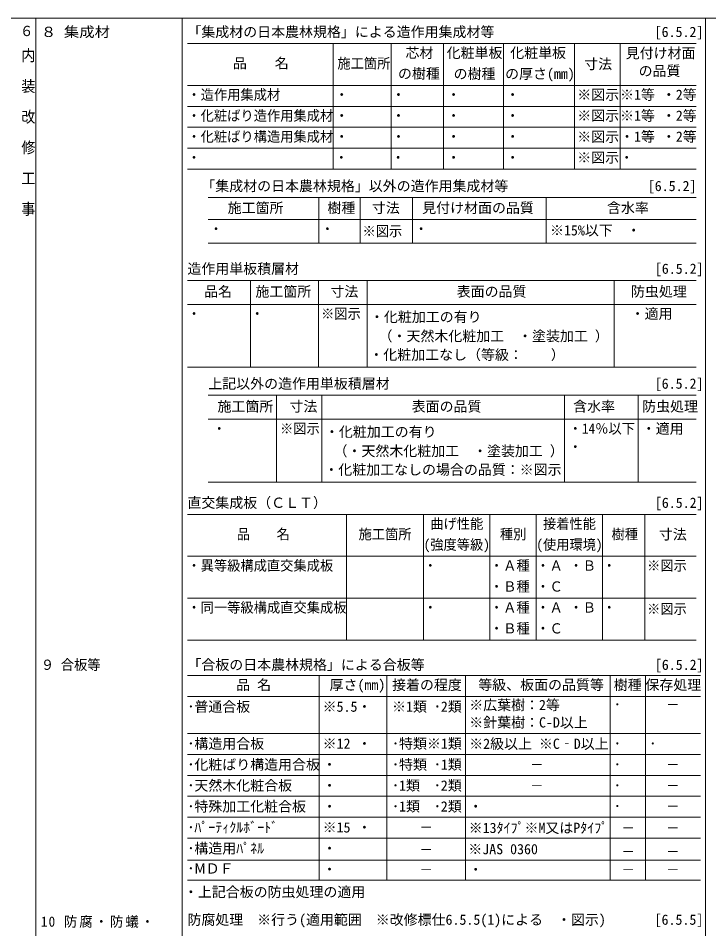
# Model space of a CAD drawing. Units: millimetres on the paper. Extents: x -396 to 397, y -283 to 596.
# Drawn here: x 1.4 to 199.4, y 25.6 to 286.5 of the extents above; entities that cross this region are included whole.
import ezdxf
from ezdxf.enums import TextEntityAlignment as Align

# ---------------------------------------------------------------- set-up
doc = ezdxf.new("R2010")
doc.units = ezdxf.units.MM
for name, color, linetype, lineweight in [('0-0', 4, 'Continuous', 9), ('0-1_文字', 7, 'Continuous', 9), ('E-0', 5, 'Continuous', 9)]:
    doc.layers.add(name, color=color, linetype=linetype, lineweight=lineweight)
doc.styles.add('@ＭＳ ゴシック', font='')
doc.styles.add('ＭＳ ゴシック', font='')
doc.styles.get('@ＭＳ ゴシック').set_extended_font_data('@MS Gothic')
doc.styles.get('ＭＳ ゴシック').set_extended_font_data('MS Gothic')

msp = doc.modelspace()

# ---------------------------------------------------------------- linework, layer by layer
at = {"layer": '0-0'}
for p, q in [((6.456, 286.452), (6.456, -261.048)), ((48.456, 286.452), (48.456, -261.048)), ((49.956, 279.193), (195.791, 279.193)), ((91.756, 279.193), (91.756, 243.193)), ((108.413, 279.193), (108.413, 243.193)), ((123.423, 279.193), (123.423, 243.193)), ((140.568, 279.193), (140.568, 243.193)), ((160.913, 279.193), (160.913, 243.193)), ((173.991, 279.193), (173.991, 243.193)), ((173.991, 279.193), (173.991, 243.193)), ((49.956, 267.193), (195.791, 267.193)), ((49.956, 261.193), (195.791, 261.193)), ((49.956, 255.193), (195.791, 255.193)), ((49.956, 249.193), (195.791, 249.193)), ((49.956, 243.193), (195.791, 243.193)), ((55.892, 235.044), (195.791, 235.044)), ((87.611, 235.044), (87.611, 221.986)), ((99.456, 235.044), (99.456, 221.986)), ((114.456, 235.044), (114.456, 221.986)), ((152.804, 235.044), (152.804, 221.986)), ((55.892, 228.75), (195.791, 228.75)), ((55.892, 221.986), (195.791, 221.986)), ((49.956, 211.342), (195.791, 211.342)), ((68.022, 211.342), (68.022, 186.456)), ((87.575, 211.342), (87.575, 186.456)), ((101.518, 211.342), (101.518, 186.456)), ((172.343, 211.342), (172.343, 186.456)), ((49.956, 204.456), (195.791, 204.456)), ((49.956, 186.456), (195.791, 186.456)), ((55.892, 178.419), (195.791, 178.419)), ((75.478, 178.419), (75.478, 153.533)), ((88.46, 178.419), (88.46, 153.533)), ((158.023, 178.419), (158.023, 153.533)), ((179.182, 178.419), (179.182, 153.533)), ((55.892, 171.533), (195.791, 171.533)), ((55.892, 153.533), (195.791, 153.533)), ((49.956, 144.293), (195.791, 144.293)), ((95.556, 144.293), (95.556, 108.293)), ((117.691, 144.293), (117.691, 108.293)), ((136.691, 144.293), (136.691, 108.293)), ((149.991, 144.293), (149.991, 108.293)), ((168.991, 144.293), (168.991, 108.293)), ((181.112, 144.293), (181.112, 108.293)), ((49.956, 132.293), (195.791, 132.293)), ((49.956, 120.293), (195.791, 120.293)), ((49.956, 108.293), (195.791, 108.293)), ((49.956, 98.112), (197.068, 98.112)), ((87.756, 98.112), (87.756, 39.521)), ((107.148, 98.112), (107.148, 39.521)), ((129.645, 98.112), (129.645, 39.521)), ((171.209, 98.112), (171.209, 39.521)), ((181.268, 98.112), (181.268, 68.112)), ((49.956, 92.112), (197.068, 92.112)), ((87.756, 92.112), (87.756, 68.112)), ((181.268, 92.112), (181.268, 39.521)), ((49.956, 81.521), (197.068, 81.521)), ((49.956, 81.521), (197.068, 81.521)), ((49.956, 75.521), (197.068, 75.521)), ((49.956, 69.521), (197.068, 69.521)), ((49.956, 63.521), (197.068, 63.521)), ((49.956, 57.521), (197.068, 57.521)), ((49.956, 51.521), (197.068, 51.521)), ((49.956, 45.188), (197.068, 45.188)), ((49.956, 39.521), (197.068, 39.521))]:
    msp.add_line(p, q, dxfattribs=at)
at = {"layer": 'E-0', "color": 7}
msp.add_line((198.456, 286.452), (198.456, -261.048), dxfattribs=at)
msp.add_lwpolyline([(-395.544, 286.452), (396.456, 286.452), (396.456, -283.464)], dxfattribs=at)

# ---------------------------------------------------------------- texts
at = {"layer": '0-0', "color": 7, "style": 'ＭＳ ゴシック'}
msp.add_text('・上記合板の防虫処理の適用', height=2.933, dxfattribs=at).set_placement((48.951, 33.782), align=Align.BOTTOM_LEFT)
at = {"layer": '0-1_文字', "style": 'ＭＳ ゴシック'}
for s, width, p in [('８ 集成材', 1.1, (7.956, 280.193)), ('６', 0.95, (1.956, 280.452)), ('施工箇所', 0.95, (92.952, 271.165)), ('・造作用集成材', 0.95, (49.956, 262.193)), ('・化粧ばり造作用集成材', 0.95, (49.956, 256.193)), ('・化粧ばり構造用集成材', 0.95, (49.956, 250.193)), ('・\u3000', 0.95, (49.956, 244.193)), ('・', 0.95, (92.196, 244.193)), ('・', 0.95, (108.471, 244.193)), ('・', 0.95, (173.991, 244.193)), ('※図示', 0.95, (100.156, 223.132)), ('・\u3000', 0.95, (56.267, 223.75)), ('・\u3000', 0.95, (88.196, 223.75)), ('・\u3000', 0.95, (115.055, 223.75)), ('※図示', 0.95, (88.275, 199.456)), ('・\u3000', 0.95, (49.956, 199.456)), ('・\u3000', 0.95, (68.064, 199.456)), ('※図示', 0.95, (76.523, 166.533)), ('・14％以下', 0.95, (159.265, 166.533)), ('・\u3000', 0.95, (57.185, 166.533)), ('・', 0.95, (159.265, 161.319)), ('曲げ性能', 0.95, (119.591, 139.293)), ('接着性能', 0.95, (151.891, 139.293)), ('品\u3000\u3000名', 0.95, (64.106, 136.293)), ('施工箇所', 0.95, (99.024, 136.293)), ('種別', 0.95, (139.541, 136.293)), ('樹種', 0.95, (171.552, 136.293)), ('(強度等級)', 0.95, (117.691, 133.293)), ('(使用環境)', 0.95, (149.991, 133.293)), ('・異等級構成直交集成板', 0.95, (49.956, 127.293)), ('・Ａ種 ', 0.95, (136.691, 127.293)), ('・Ａ ・Ｂ', 0.95, (149.991, 127.293)), ('※図示', 0.95, (181.752, 127.293)), ('・\u3000', 0.95, (117.691, 127.293)), ('・\u3000', 0.95, (168.991, 127.293)), ('・Ｂ種', 0.95, (136.691, 121.293)), ('・Ｃ', 0.95, (149.991, 121.293)), ('・同一等級構成直交集成板', 0.95, (49.956, 115.293)), ('・\u3000', 0.95, (117.691, 115.293)), ('・Ａ種', 0.95, (136.691, 115.293)), ('・Ａ ・Ｂ', 0.95, (149.991, 115.293)), ('・\u3000', 0.95, (168.991, 115.293)), ('※図示', 0.95, (181.752, 114.871)), ('・Ｂ種', 0.95, (136.691, 109.293)), ('・Ｃ', 0.95, (149.991, 109.293)), ('９ 合板等', 0.95, (7.956, 98.874)), ('･', 0.95, (172.274, 87.476)), ('－', 0.95, (187.212, 87.476)), ('･', 0.95, (172.274, 76.282)), ('･', 0.95, (182.44, 76.282)), ('－', 0.95, (148.213, 70.282)), ('･', 0.95, (172.274, 70.282)), ('－', 0.95, (187.212, 70.282)), ('－', 0.95, (148.213, 64.19)), ('･', 0.95, (172.274, 64.282)), ('－', 0.95, (187.212, 64.282)), ('･', 0.95, (172.274, 58.353)), ('－', 0.95, (187.212, 58.353)), ('－', 0.95, (116.543, 52.282)), ('－', 0.95, (174.419, 52.143)), ('－', 0.95, (187.212, 52.143)), ('－', 0.95, (116.543, 45.933)), ('－', 0.95, (174.419, 45.312)), ('－', 0.95, (187.212, 45.312)), ('－', 0.95, (116.543, 40.22)), ('－', 0.95, (174.419, 40.22)), ('－', 0.95, (187.212, 40.22))]:
    msp.add_text(s, height=2.933, dxfattribs=dict(at, width=width)).set_placement(p, align=Align.BOTTOM_LEFT)
for s, p in [('「集成材の日本農林規格」による造作用集成材等  \u3000\u3000\u3000\u3000\u3000\u3000         [6.5.2]', (49.956, 280.193)), ('芯材', (112.471, 274.193)), ('化粧単板', (124.271, 274.193)), ('化粧単板', (142.515, 274.193)), ('見付け材面', (175.618, 274.114)), ('品\u3000\u3000名', (63.006, 271.207)), ('寸法', (163.725, 270.987)), ('の樹種', (110.315, 268.252)), ('の樹種', (126.271, 268.193)), ('の厚さ(mm)', (141.044, 268.193)), ('の品質', (179.325, 269.017)), ('※図示', (161.725, 262.193)), ('※1等 ・2等', (173.991, 262.193)), ('・\u3000', (92.196, 262.193)), ('・\u3000', (108.471, 262.193)), ('・\u3000', (124.271, 262.193)), ('・\u3000', (141.197, 262.193)), ('・\u3000', (92.196, 256.193)), ('・\u3000', (108.471, 256.193)), ('・\u3000', (124.271, 256.193)), ('・\u3000', (141.197, 256.193)), ('※図示', (161.725, 256.194)), ('※1等 ・2等', (173.991, 256.193)), ('※図示', (161.725, 250.138)), ('・1等 ・2等', (173.991, 250.193)), ('・\u3000', (92.196, 250.193)), ('・\u3000', (108.471, 250.193)), ('・\u3000', (124.271, 250.193)), ('・\u3000', (141.197, 250.193)), ('※図示', (161.725, 244.194)), ('・\u3000', (124.271, 244.193)), ('・\u3000', (141.197, 244.193)), ('  「集成材の日本農林規格」以外の造作用集成材等 \u3000\u3000\u3000\u3000\u3000 \u3000\u3000 \u3000 [6.5.2]', (49.956, 236.044)), ('施工箇所', (61.505, 229.775)), ('樹種', (90.09, 229.775)), ('寸法', (102.847, 229.775)), ('見付け材面の品質', (117.28, 229.775)), ('含水率', (170.256, 229.775)), ('※15%以下\u3000・\u3000', (153.913, 223.345)), ('造作用単板積層材\u3000\u3000\u3000\u3000\u3000\u3000\u3000\u3000\u3000\u3000\u3000\u3000\u3000\u3000\u3000\u3000\u3000\u3000\u3000\u3000\u3000\u3000\u3000\u3000\u3000 [6.5.2]', (49.956, 212.342)), ('品名', (54.732, 205.806)), ('施工箇所', (69.458, 205.806)), ('寸法', (90.966, 205.806)), ('表面の品質', (127.166, 205.806)), ('防虫処理', (177.142, 205.806)), ('  ・適用', (173.042, 199.456)), ('・化粧加工の有り', (102.293, 198.539)), ('（・天然木化粧加工\u3000・塗装加工 ）', (104.757, 193.034)), ('・化粧加工なし（等級：\u3000\u3000）', (102.126, 187.696)), ('   上記以外の造作用単板積層材 \u3000\u3000\u3000\u3000\u3000\u3000\u3000\u3000\u3000\u3000\u3000\u3000\u3000 \u3000\u3000 \u3000\u3000 [6.5.2]', (49.956, 179.419)), ('施工箇所', (58.579, 172.883)), ('寸法', (79.214, 172.883)), ('表面の品質', (114.261, 172.883)), ('含水率', (160.541, 172.883)), ('防虫処理', (180.337, 172.883)), ('・化粧加工の有り', (89.388, 165.616)), ('  ・適用', (176.237, 166.533)), ('（・天然木化粧加工\u3000・塗装加工 ）', (91.853, 160.111)), ('・化粧加工なしの場合の品質：※図示\u3000', (89.221, 154.773)), ('直交集成板（ＣＬＴ）\u3000\u3000\u3000\u3000\u3000\u3000\u3000\u3000\u3000\u3000\u3000\u3000\u3000\u3000\u3000\u3000\u3000\u3000\u3000\u3000\u3000\u3000\u3000 [6.5.2]', (49.956, 145.293)), ('寸法', (185.131, 136.23)), ('「合板の日本農林規格」による合板等\u3000\u3000\u3000\u3000\u3000\u3000\u3000\u3000\u3000\u3000\u3000\u3000\u3000\u3000\u3000\u3000 [6.5.2]', (49.956, 98.874)), ('品 名', (63.956, 93.112)), ('厚さ(㎜)', (90.714, 93.112)), ('接着の程度', (108.62, 93.112)), ('等級、板面の品質等', (133.347, 93.128)), ('樹種', (172.178, 93.112)), ('保存処理', (181.268, 93.112)), ('※広葉樹：2等', (130.758, 87.351)), ('･普通合板', (49.956, 86.874)), ('※5.5・\u3000 ', (88.72, 86.874)), ('※1類 ･2類', (108.62, 86.874)), ('※針葉樹：C-D以上', (130.758, 82.35)), ('･構造用合板', (49.956, 76.282)), ('※12 ・\u3000\u3000', (88.72, 76.282)), ('･特類※1類', (108.62, 76.282)), (' ※2級以上 ※C‐D以上', (128.751, 76.237)), ('･化粧ばり構造用合板', (49.956, 70.282)), ('・\u3000', (88.707, 70.282)), ('･特類 ･1類', (108.62, 70.282)), ('･天然木化粧合板', (49.956, 64.282)), ('･1類  ･2類', (108.62, 64.282)), ('・\u3000', (88.707, 64.282)), ('･特殊加工化粧合板', (49.956, 58.282)), ('・\u3000 ', (88.72, 58.282)), ('･1類  ･2類', (108.62, 58.282)), ('・\u3000 ', (130.6, 58.282)), ('･ﾊﾟｰﾃｨｸﾙﾎﾞｰﾄﾞ', (49.956, 52.282)), ('※15 ・\u3000', (88.72, 52.282)), ('※13ﾀｲﾌﾟ※M又はPﾀｲﾌﾟ', (130.6, 52.143)), ('･構造用ﾊﾟﾈﾙ', (49.956, 46.282)), ('※JAS 0360', (130.49, 46.057)), ('・\u3000', (88.707, 46.282)), ('･МＤＦ', (49.956, 40.508)), ('・\u3000', (88.707, 40.282)), ('・\u3000 ', (130.6, 40.22)), ('防腐処理\u3000※行う(適用範囲\u3000※改修標仕6.5.5(1)による\u3000・図示)   \u3000  [6.5.5]', (49.956, 25.843))]:
    msp.add_text(s, height=2.933, dxfattribs=at).set_placement(p, align=Align.BOTTOM_LEFT)
at = {"layer": '0-1_文字', "style": '@ＭＳ ゴシック', "width": 1.1}
msp.add_text('\u3000内\u3000装\u3000改\u3000修\u3000工\u3000事', height=2.933, rotation=270, dxfattribs=at).set_placement((1.956, 282.448), align=Align.BOTTOM_LEFT)
at = {"layer": '0-1_文字', "insert": (7.956, 25.843), "char_height": 2.933, "attachment_point": 7, "style": 'ＭＳ ゴシック'}
msp.add_mtext('\\T1.16;\\W0.95;10\\~防腐・防蟻・\u3000', dxfattribs=at)

doc.saveas('drawing.dxf')
